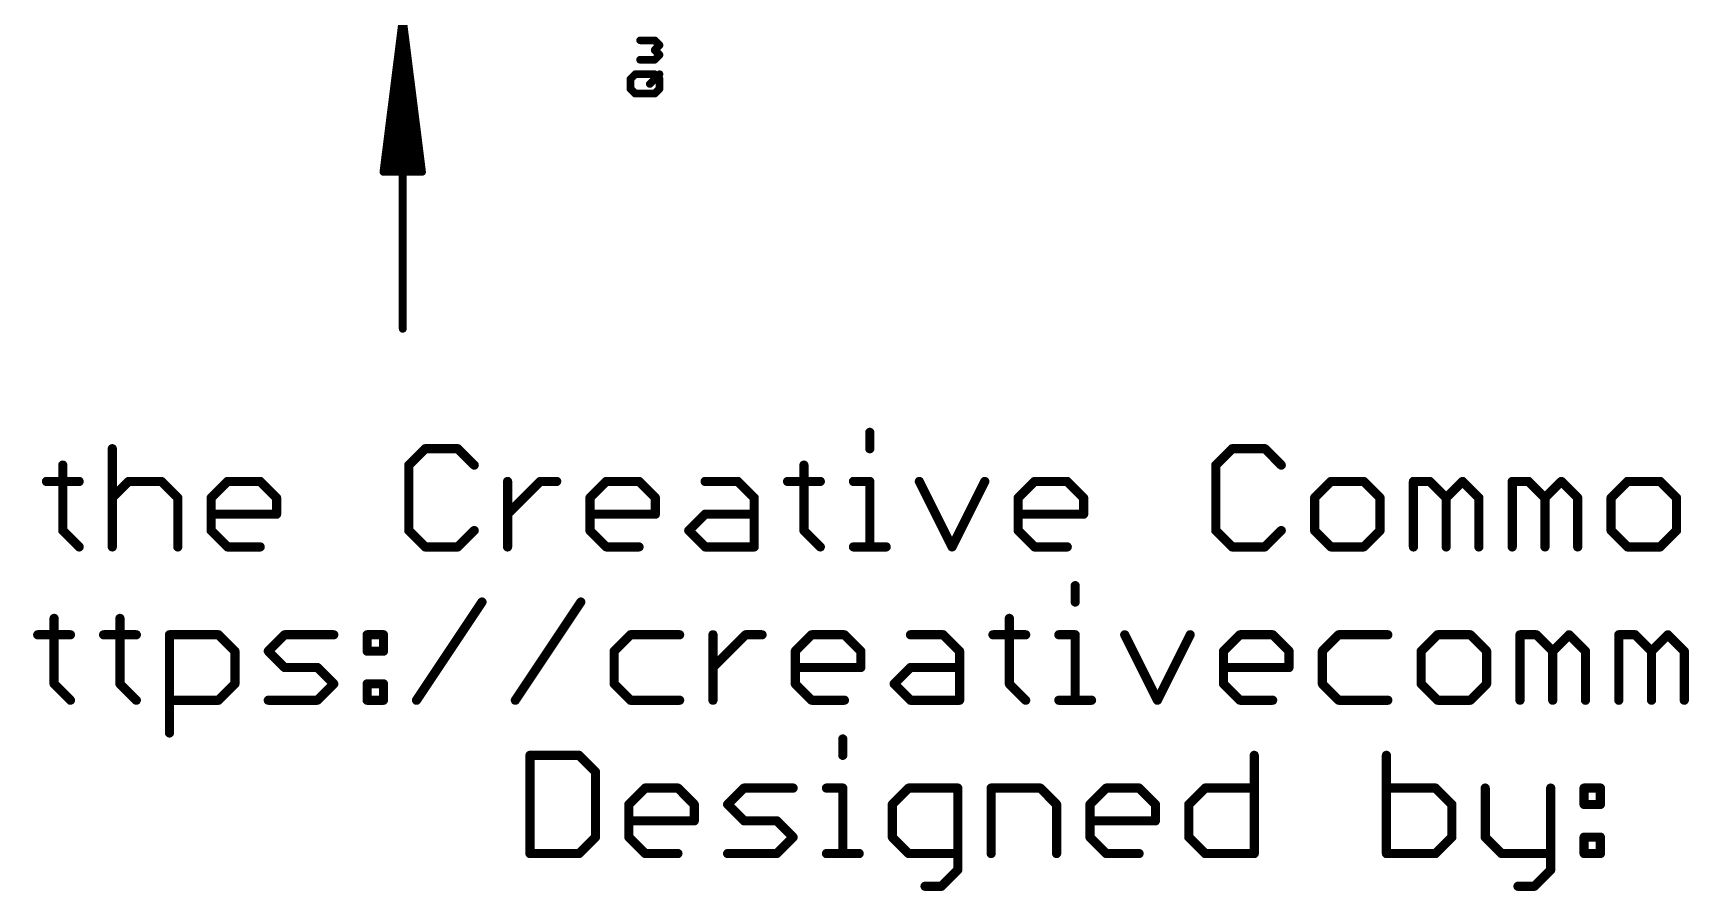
# Model space of a CAD drawing. Extents: x -32 to 75, y -66 to 21.
# Drawn here: x -8.16 to 19.28, y -14.51 to -0.3 of the extents above; entities that cross this region are included whole.
import ezdxf

# ---------------------------------------------------------------- set-up
doc = ezdxf.new("R2010")
doc.units = 0
for name, color, linetype in [('27', 253, 'CONTINUOUS'), ('47', 253, 'CONTINUOUS'), ('51', 53, 'CONTINUOUS')]:
    doc.layers.add(name, color=color, linetype=linetype)

msp = doc.modelspace()

# ---------------------------------------------------------------- linework, layer by layer
at = {"layer": '27', "const_width": 0.0635}
for points in [[(1.9005, -0.3892, 1), (1.9005, -0.4527)], [(2.1645, -0.3985, 1), (2.1195, -0.4434)], [(2.1645, -0.5595, 1), (2.1195, -0.6044)], [(2.1195, -0.5595, 1), (2.1645, -0.6044)], [(2.142, -0.4527, 1), (2.142, -0.3892)], [(2.245, -0.5239, 1), (2.2, -0.479)], [(2.2, -0.5239, 1), (2.245, -0.479)], [(1.9005, -0.7112, 1), (1.9005, -0.7747)], [(2.1195, -0.7205, 1), (2.1645, -0.7654)], [(2.142, -0.7747, 1), (2.142, -0.7112)], [(2.245, -0.6849, 1), (2.2, -0.64)], [(2.2, -0.6849, 1), (2.245, -0.64)], [(1.7712, -1.0628, 1), (1.7077, -1.0628)], [(1.717, -1.0403, 1), (1.7619, -1.0852)], [(1.82, -0.9505, 1), (1.82, -1.014)], [(1.8424, -1.0047, 1), (1.7975, -0.9598)], [(2.039, -1.1208, 1), (2.0839, -1.1657)], [(2.1645, -0.9598, 1), (2.1195, -1.0047)], [(2.142, -1.014, 1), (2.142, -0.9505)], [(2.2543, -1.0628, 1), (2.1907, -1.0628)], [(2.245, -1.0047, 1), (2.2, -0.9598)], [(2.2, -1.0852, 1), (2.245, -1.0403)], [(1.7619, -1.2013, 1), (1.717, -1.2462)], [(1.7077, -1.2238, 1), (1.7712, -1.2238)], [(1.82, -1.2725, 1), (1.82, -1.336)], [(1.7975, -1.3267, 1), (1.8424, -1.2818)], [(2.1195, -1.2818, 1), (2.1645, -1.3267)], [(2.142, -1.336, 1), (2.142, -1.2725)], [(2.1907, -1.2238, 1), (2.2543, -1.2238)], [(2.245, -1.2462, 1), (2.2, -1.2013)]]:
    msp.add_lwpolyline(points, format="xyb", dxfattribs=at)
at = {"layer": '27', "const_width": 0.127}
for points in [[(2.142, -0.421), (1.9005, -0.421)], [(2.2225, -0.5015), (2.142, -0.421)], [(2.142, -0.582), (2.2225, -0.5015)], [(2.2225, -0.6625), (2.142, -0.582)], [(1.9005, -0.743), (2.142, -0.743)], [(2.142, -0.743), (2.2225, -0.6625)], [(1.7395, -1.0628), (1.82, -0.9823)], [(1.7395, -1.2238), (1.7395, -1.0628)], [(1.82, -0.9823), (2.142, -0.9823)], [(2.0615, -1.1433), (2.2225, -0.9823)], [(2.142, -0.9823), (2.2225, -1.0628)], [(2.2225, -1.0628), (2.2225, -1.2238)], [(1.82, -1.3043), (1.7395, -1.2238)], [(2.142, -1.3043), (1.82, -1.3043)], [(2.2225, -1.2238), (2.142, -1.3043)]]:
    msp.add_lwpolyline(points, dxfattribs=at)
at = {"layer": '47', "const_width": 0.13}
for points in [[(-2.032, -0.065), (-2.3512, -2.6)], [(-2.032, -0.065), (-2.292, -2.6)], [(-2.032, -0.065), (-2.162, -2.6)], [(-2.032, -0.065), (-2.032, -5.2)], [(-1.7128, -2.6), (-2.032, -0.065)], [(-1.902, -2.6), (-2.032, -0.065)], [(-1.772, -2.6), (-2.032, -0.065)], [(-2.3512, -2.6), (-1.7128, -2.6)]]:
    msp.add_lwpolyline(points, dxfattribs=at)
at = {"layer": '47', "const_width": 0.065}
for points in [[(-2.3835, -2.5959, 1), (-2.319, -2.6041)], [(-2.3512, -2.5675, 1), (-2.3512, -2.6325)], [(-2.3243, -2.5967, 1), (-2.2597, -2.6033)], [(-2.1945, -2.5983, 1), (-2.1295, -2.6017)], [(-1.9345, -2.6017, 1), (-1.8695, -2.5983)], [(-1.8043, -2.6033, 1), (-1.7397, -2.5967)], [(-1.745, -2.6041, 1), (-1.6805, -2.5959)], [(-1.7128, -2.6325, 1), (-1.7128, -2.5675)], [(-2.0645, -5.2, 1), (-1.9995, -5.2)]]:
    msp.add_lwpolyline(points, format="xyb", dxfattribs=at)
at = {"layer": '51', "const_width": 0.1524}
for points in [[(5.7062, -6.9156), (5.7062, -7.1868)], [(-6.8436, -7.1868), (-6.8436, -8.8138)], [(-1.661, -7.1868), (-1.9321, -7.458)], [(-1.1186, -7.1868), (-1.661, -7.1868)], [(-0.8475, -7.458), (-1.1186, -7.1868)], [(11.7091, -7.1868), (11.438, -7.458)], [(12.2515, -7.1868), (11.7091, -7.1868)], [(12.5226, -7.458), (12.2515, -7.1868)], [(-7.6639, -7.458), (-7.6639, -8.5426)], [(-1.9321, -7.458), (-1.9321, -8.5426)], [(4.6148, -7.458), (4.6148, -8.5426)], [(11.438, -7.458), (11.438, -8.5426)], [(-7.935, -7.7291), (-7.3927, -7.7291)], [(-6.8436, -8.0003), (-6.5724, -7.7291)], [(-6.5724, -7.7291), (-6.0301, -7.7291)], [(-6.0301, -7.7291), (-5.7589, -8.0003)], [(-5.2064, -8.0003), (-4.9353, -7.7291)], [(-4.9353, -7.7291), (-4.3929, -7.7291)], [(-4.3929, -7.7291), (-4.1218, -8.0003)], [(-0.295, -8.8138), (-0.295, -7.7291)], [(-0.295, -8.2715), (0.2474, -7.7291)], [(0.2474, -7.7291), (0.5185, -7.7291)], [(1.0693, -8.0003), (1.3405, -7.7291)], [(1.3405, -7.7291), (1.8828, -7.7291)], [(1.8828, -7.7291), (2.154, -8.0003)], [(2.9776, -7.7291), (3.52, -7.7291)], [(3.52, -7.7291), (3.7911, -8.0003)], [(4.3436, -7.7291), (4.886, -7.7291)], [(5.4351, -7.7291), (5.7062, -7.7291)], [(5.7062, -7.7291), (5.7062, -8.8138)], [(6.5265, -7.7291), (7.0688, -8.8138)], [(7.0688, -8.8138), (7.6112, -7.7291)], [(8.1637, -8.0003), (8.4348, -7.7291)], [(8.4348, -7.7291), (8.9772, -7.7291)], [(8.9772, -7.7291), (9.2483, -8.0003)], [(13.3463, -7.7291), (13.0751, -8.0003)], [(13.8886, -7.7291), (13.3463, -7.7291)], [(14.1598, -8.0003), (13.8886, -7.7291)], [(14.7123, -8.8138), (14.7123, -7.7291)], [(14.7123, -7.7291), (14.9835, -7.7291)], [(14.9835, -7.7291), (15.2546, -8.0003)], [(15.2546, -8.0003), (15.5258, -7.7291)], [(15.5258, -7.7291), (15.797, -8.0003)], [(16.3495, -8.8138), (16.3495, -7.7291)], [(16.3495, -7.7291), (16.6206, -7.7291)], [(16.6206, -7.7291), (16.8918, -8.0003)], [(16.8918, -8.0003), (17.1629, -7.7291)], [(17.1629, -7.7291), (17.4341, -8.0003)], [(18.2578, -7.7291), (17.9866, -8.0003)], [(18.8001, -7.7291), (18.2578, -7.7291)], [(19.0713, -8.0003), (18.8001, -7.7291)], [(-5.7589, -8.0003), (-5.7589, -8.8138)], [(-5.2064, -8.5426), (-5.2064, -8.0003)], [(-4.1218, -8.0003), (-4.1218, -8.2715)], [(1.0693, -8.5426), (1.0693, -8.0003)], [(2.154, -8.0003), (2.154, -8.2715)], [(3.7911, -8.0003), (3.7911, -8.8138)], [(8.1637, -8.5426), (8.1637, -8.0003)], [(9.2483, -8.0003), (9.2483, -8.2715)], [(13.0751, -8.0003), (13.0751, -8.5426)], [(14.1598, -8.5426), (14.1598, -8.0003)], [(15.2546, -8.0003), (15.2546, -8.8138)], [(15.797, -8.0003), (15.797, -8.8138)], [(16.8918, -8.0003), (16.8918, -8.8138)], [(17.4341, -8.0003), (17.4341, -8.8138)], [(17.9866, -8.0003), (17.9866, -8.5426)], [(19.0713, -8.5426), (19.0713, -8.0003)], [(-4.1218, -8.2715), (-5.2064, -8.2715)], [(2.154, -8.2715), (1.0693, -8.2715)], [(2.7065, -8.5426), (2.9776, -8.2715)], [(2.9776, -8.2715), (3.7911, -8.2715)], [(9.2483, -8.2715), (8.1637, -8.2715)], [(-7.6639, -8.5426), (-7.3927, -8.8138)], [(-4.9353, -8.8138), (-5.2064, -8.5426)], [(-1.9321, -8.5426), (-1.661, -8.8138)], [(-1.1186, -8.8138), (-0.8475, -8.5426)], [(1.3405, -8.8138), (1.0693, -8.5426)], [(2.9776, -8.8138), (2.7065, -8.5426)], [(4.6148, -8.5426), (4.886, -8.8138)], [(8.4348, -8.8138), (8.1637, -8.5426)], [(11.438, -8.5426), (11.7091, -8.8138)], [(12.2515, -8.8138), (12.5226, -8.5426)], [(13.0751, -8.5426), (13.3463, -8.8138)], [(13.8886, -8.8138), (14.1598, -8.5426)], [(17.9866, -8.5426), (18.2578, -8.8138)], [(18.8001, -8.8138), (19.0713, -8.5426)], [(-4.3929, -8.8138), (-4.9353, -8.8138)], [(-1.661, -8.8138), (-1.1186, -8.8138)], [(1.8828, -8.8138), (1.3405, -8.8138)], [(3.7911, -8.8138), (2.9776, -8.8138)], [(5.4351, -8.8138), (5.9774, -8.8138)], [(8.9772, -8.8138), (8.4348, -8.8138)], [(11.7091, -8.8138), (12.2515, -8.8138)], [(13.3463, -8.8138), (13.8886, -8.8138)], [(18.2578, -8.8138), (18.8001, -8.8138)], [(9.109, -9.4556), (9.109, -9.7268)], [(-1.8037, -11.3538), (-0.7191, -9.7268)], [(-0.1666, -11.3538), (0.9181, -9.7268)], [(-7.8083, -9.998), (-7.8083, -11.0826)], [(-6.7169, -9.998), (-6.7169, -11.0826)], [(8.0175, -9.998), (8.0175, -11.0826)], [(-8.0795, -10.2691), (-7.5372, -10.2691)], [(-6.9881, -10.2691), (-6.4457, -10.2691)], [(-5.8966, -11.8961), (-5.8966, -10.2691)], [(-5.8966, -10.2691), (-5.0831, -10.2691)], [(-5.0831, -10.2691), (-4.812, -10.5403)], [(-4.2595, -10.5403), (-3.9883, -10.2691)], [(-3.9883, -10.2691), (-3.1748, -10.2691)], [(-2.6223, -10.2691), (-2.3511, -10.2691)], [(-2.6223, -10.5403), (-2.6223, -10.2691)], [(-2.3511, -10.2691), (-2.3511, -10.5403)], [(1.7418, -10.2691), (1.4706, -10.5403)], [(2.5553, -10.2691), (1.7418, -10.2691)], [(3.1077, -11.3538), (3.1077, -10.2691)], [(3.1077, -10.8115), (3.6501, -10.2691)], [(3.6501, -10.2691), (3.9212, -10.2691)], [(4.472, -10.5403), (4.7432, -10.2691)], [(4.7432, -10.2691), (5.2855, -10.2691)], [(5.2855, -10.2691), (5.5567, -10.5403)], [(6.3804, -10.2691), (6.9227, -10.2691)], [(6.9227, -10.2691), (7.1939, -10.5403)], [(7.7464, -10.2691), (8.2887, -10.2691)], [(8.8378, -10.2691), (9.109, -10.2691)], [(9.109, -10.2691), (9.109, -11.3538)], [(9.9292, -10.2691), (10.4716, -11.3538)], [(10.4716, -11.3538), (11.0139, -10.2691)], [(11.5664, -10.5403), (11.8376, -10.2691)], [(11.8376, -10.2691), (12.3799, -10.2691)], [(12.3799, -10.2691), (12.651, -10.5403)], [(13.4747, -10.2691), (13.2035, -10.5403)], [(14.2882, -10.2691), (13.4747, -10.2691)], [(15.1119, -10.2691), (14.8407, -10.5403)], [(15.6542, -10.2691), (15.1119, -10.2691)], [(15.9254, -10.5403), (15.6542, -10.2691)], [(16.4779, -11.3538), (16.4779, -10.2691)], [(16.4779, -10.2691), (16.749, -10.2691)], [(16.749, -10.2691), (17.0202, -10.5403)], [(17.0202, -10.5403), (17.2914, -10.2691)], [(17.2914, -10.2691), (17.5625, -10.5403)], [(18.115, -11.3538), (18.115, -10.2691)], [(18.115, -10.2691), (18.3862, -10.2691)], [(18.3862, -10.2691), (18.6573, -10.5403)], [(18.6573, -10.5403), (18.9285, -10.2691)], [(18.9285, -10.2691), (19.1997, -10.5403)], [(-4.812, -10.5403), (-4.812, -11.0826)], [(-3.9883, -10.8115), (-4.2595, -10.5403)], [(-2.3511, -10.5403), (-2.6223, -10.5403)], [(1.4706, -10.5403), (1.4706, -11.0826)], [(4.472, -11.0826), (4.472, -10.5403)], [(5.5567, -10.5403), (5.5567, -10.8115)], [(7.1939, -10.5403), (7.1939, -11.3538)], [(11.5664, -11.0826), (11.5664, -10.5403)], [(12.651, -10.5403), (12.651, -10.8115)], [(13.2035, -10.5403), (13.2035, -11.0826)], [(14.8407, -10.5403), (14.8407, -11.0826)], [(15.9254, -11.0826), (15.9254, -10.5403)], [(17.0202, -10.5403), (17.0202, -11.3538)], [(17.5625, -10.5403), (17.5625, -11.3538)], [(18.6573, -10.5403), (18.6573, -11.3538)], [(19.1997, -10.5403), (19.1997, -11.3538)], [(-3.446, -10.8115), (-3.9883, -10.8115)], [(-3.1748, -11.0826), (-3.446, -10.8115)], [(5.5567, -10.8115), (4.472, -10.8115)], [(6.1092, -11.0826), (6.3804, -10.8115)], [(6.3804, -10.8115), (7.1939, -10.8115)], [(12.651, -10.8115), (11.5664, -10.8115)], [(-7.8083, -11.0826), (-7.5372, -11.3538)], [(-6.7169, -11.0826), (-6.4457, -11.3538)], [(-4.812, -11.0826), (-5.0831, -11.3538)], [(-3.446, -11.3538), (-3.1748, -11.0826)], [(-2.6223, -11.0826), (-2.3511, -11.0826)], [(-2.6223, -11.3538), (-2.6223, -11.0826)], [(-2.3511, -11.0826), (-2.3511, -11.3538)], [(1.4706, -11.0826), (1.7418, -11.3538)], [(4.7432, -11.3538), (4.472, -11.0826)], [(6.3804, -11.3538), (6.1092, -11.0826)], [(8.0175, -11.0826), (8.2887, -11.3538)], [(11.8376, -11.3538), (11.5664, -11.0826)], [(13.2035, -11.0826), (13.4747, -11.3538)], [(14.8407, -11.0826), (15.1119, -11.3538)], [(15.6542, -11.3538), (15.9254, -11.0826)], [(-5.0831, -11.3538), (-5.8966, -11.3538)], [(-4.2595, -11.3538), (-3.446, -11.3538)], [(-2.3511, -11.3538), (-2.6223, -11.3538)], [(1.7418, -11.3538), (2.5553, -11.3538)], [(5.2855, -11.3538), (4.7432, -11.3538)], [(7.1939, -11.3538), (6.3804, -11.3538)], [(8.8378, -11.3538), (9.3801, -11.3538)], [(12.3799, -11.3538), (11.8376, -11.3538)], [(13.4747, -11.3538), (14.2882, -11.3538)], [(15.1119, -11.3538), (15.6542, -11.3538)], [(5.2588, -11.9956), (5.2588, -12.2668)], [(0.0762, -12.2668), (0.0762, -13.8938)], [(0.8897, -12.2668), (0.0762, -12.2668)], [(1.1609, -12.538), (0.8897, -12.2668)], [(12.0752, -12.2668), (12.0752, -13.8938)], [(14.2649, -12.2668), (14.2649, -13.8938)], [(1.1609, -13.6226), (1.1609, -12.538)], [(1.7134, -13.0803), (1.9845, -12.8091)], [(1.9845, -12.8091), (2.5269, -12.8091)], [(2.5269, -12.8091), (2.798, -13.0803)], [(3.3505, -13.0803), (3.6217, -12.8091)], [(3.6217, -12.8091), (4.4352, -12.8091)], [(4.9877, -12.8091), (5.2588, -12.8091)], [(5.2588, -12.8091), (5.2588, -13.8938)], [(6.3503, -12.8091), (6.0791, -13.0803)], [(7.1638, -12.8091), (6.3503, -12.8091)], [(7.1638, -14.165), (7.1638, -12.8091)], [(7.7163, -13.8938), (7.7163, -12.8091)], [(7.7163, -12.8091), (8.5298, -12.8091)], [(8.5298, -12.8091), (8.8009, -13.0803)], [(9.3534, -13.0803), (9.6246, -12.8091)], [(9.6246, -12.8091), (10.1669, -12.8091)], [(10.1669, -12.8091), (10.4381, -13.0803)], [(10.9906, -13.0803), (11.2617, -12.8091)], [(11.2617, -12.8091), (12.0752, -12.8091)], [(15.0784, -12.8091), (14.2649, -12.8091)], [(15.3495, -13.0803), (15.0784, -12.8091)], [(15.902, -12.8091), (15.902, -13.6226)], [(16.9867, -12.8091), (16.9867, -14.165)], [(17.5392, -12.8091), (17.8104, -12.8091)], [(17.5392, -13.0803), (17.5392, -12.8091)], [(17.8104, -12.8091), (17.8104, -13.0803)], [(1.7134, -13.6226), (1.7134, -13.0803)], [(2.798, -13.0803), (2.798, -13.3515)], [(3.6217, -13.3515), (3.3505, -13.0803)], [(6.0791, -13.0803), (6.0791, -13.6226)], [(8.8009, -13.0803), (8.8009, -13.8938)], [(9.3534, -13.6226), (9.3534, -13.0803)], [(10.4381, -13.0803), (10.4381, -13.3515)], [(10.9906, -13.6226), (10.9906, -13.0803)], [(15.3495, -13.6226), (15.3495, -13.0803)], [(17.8104, -13.0803), (17.5392, -13.0803)], [(2.798, -13.3515), (1.7134, -13.3515)], [(4.164, -13.3515), (3.6217, -13.3515)], [(4.4352, -13.6226), (4.164, -13.3515)], [(10.4381, -13.3515), (9.3534, -13.3515)], [(0.8897, -13.8938), (1.1609, -13.6226)], [(1.9845, -13.8938), (1.7134, -13.6226)], [(4.164, -13.8938), (4.4352, -13.6226)], [(6.0791, -13.6226), (6.3503, -13.8938)], [(9.6246, -13.8938), (9.3534, -13.6226)], [(11.2617, -13.8938), (10.9906, -13.6226)], [(15.0784, -13.8938), (15.3495, -13.6226)], [(15.902, -13.6226), (16.1732, -13.8938)], [(17.5392, -13.6226), (17.8104, -13.6226)], [(17.5392, -13.8938), (17.5392, -13.6226)], [(17.8104, -13.6226), (17.8104, -13.8938)], [(0.0762, -13.8938), (0.8897, -13.8938)], [(2.5269, -13.8938), (1.9845, -13.8938)], [(3.3505, -13.8938), (4.164, -13.8938)], [(4.9877, -13.8938), (5.53, -13.8938)], [(6.3503, -13.8938), (7.1638, -13.8938)], [(10.1669, -13.8938), (9.6246, -13.8938)], [(12.0752, -13.8938), (11.2617, -13.8938)], [(14.2649, -13.8938), (15.0784, -13.8938)], [(16.1732, -13.8938), (16.9867, -13.8938)], [(17.8104, -13.8938), (17.5392, -13.8938)], [(6.8926, -14.4361), (7.1638, -14.165)], [(16.9867, -14.165), (16.7155, -14.4361)], [(6.6214, -14.4361), (6.8926, -14.4361)], [(16.7155, -14.4361), (16.4444, -14.4361)]]:
    msp.add_lwpolyline(points, dxfattribs=at)
at = {"layer": '51', "const_width": 0.0762}
for points in [[(5.7443, -6.9156, 1), (5.6681, -6.9156)], [(-6.8055, -7.1868, 1), (-6.8817, -7.1868)], [(-1.661, -7.1487, 1), (-1.661, -7.2249)], [(-1.634, -7.2138, 1), (-1.6879, -7.1599)], [(-1.0917, -7.1599, 1), (-1.1456, -7.2138)], [(-1.1186, -7.2249, 1), (-1.1186, -7.1487)], [(11.7091, -7.1487, 1), (11.7091, -7.2249)], [(11.7361, -7.2138, 1), (11.6822, -7.1599)], [(12.2784, -7.1599, 1), (12.2245, -7.2138)], [(12.2515, -7.2249, 1), (12.2515, -7.1487)], [(-7.6258, -7.458, 1), (-7.702, -7.458)], [(-1.9591, -7.431, 1), (-1.9052, -7.4849)], [(-1.894, -7.458, 1), (-1.9702, -7.458)], [(-0.8744, -7.4849, 1), (-0.8205, -7.431)], [(4.6529, -7.458, 1), (4.5767, -7.458)], [(5.6681, -7.1868, 1), (5.7443, -7.1868)], [(11.411, -7.431, 1), (11.4649, -7.4849)], [(11.4761, -7.458, 1), (11.3999, -7.458)], [(12.4957, -7.4849, 1), (12.5496, -7.431)], [(-7.935, -7.691, 1), (-7.935, -7.7672)], [(-7.3927, -7.7672, 1), (-7.3927, -7.691)], [(-6.5724, -7.691, 1), (-6.5724, -7.7672)], [(-6.5455, -7.7561, 1), (-6.5994, -7.7022)], [(-6.0032, -7.7022, 1), (-6.057, -7.7561)], [(-6.0301, -7.7672, 1), (-6.0301, -7.691)], [(-4.9353, -7.691, 1), (-4.9353, -7.7672)], [(-4.9083, -7.7561, 1), (-4.9622, -7.7022)], [(-4.366, -7.7022, 1), (-4.4199, -7.7561)], [(-4.3929, -7.7672, 1), (-4.3929, -7.691)], [(-0.2569, -7.7291, 1), (-0.3331, -7.7291)], [(0.2474, -7.691, 1), (0.2474, -7.7672)], [(0.2743, -7.7561, 1), (0.2204, -7.7022)], [(0.5185, -7.7672, 1), (0.5185, -7.691)], [(1.3405, -7.691, 1), (1.3405, -7.7672)], [(1.3674, -7.7561, 1), (1.3135, -7.7022)], [(1.9098, -7.7022, 1), (1.8559, -7.7561)], [(1.8828, -7.7672, 1), (1.8828, -7.691)], [(2.9776, -7.691, 1), (2.9776, -7.7672)], [(3.5469, -7.7022, 1), (3.493, -7.7561)], [(3.52, -7.7672, 1), (3.52, -7.691)], [(4.3436, -7.691, 1), (4.3436, -7.7672)], [(4.886, -7.7672, 1), (4.886, -7.691)], [(5.4351, -7.691, 1), (5.4351, -7.7672)], [(5.7443, -7.7291, 1), (5.6681, -7.7291)], [(5.7062, -7.7672, 1), (5.7062, -7.691)], [(6.5606, -7.7121, 1), (6.4924, -7.7462)], [(7.6452, -7.7462, 1), (7.5771, -7.7121)], [(8.4348, -7.691, 1), (8.4348, -7.7672)], [(8.4618, -7.7561, 1), (8.4079, -7.7022)], [(9.0041, -7.7022, 1), (8.9502, -7.7561)], [(8.9772, -7.7672, 1), (8.9772, -7.691)], [(13.3463, -7.691, 1), (13.3463, -7.7672)], [(13.3732, -7.7561, 1), (13.3194, -7.7022)], [(13.9156, -7.7022, 1), (13.8617, -7.7561)], [(13.8886, -7.7672, 1), (13.8886, -7.691)], [(14.7504, -7.7291, 1), (14.6742, -7.7291)], [(14.7123, -7.691, 1), (14.7123, -7.7672)], [(15.0104, -7.7022, 1), (14.9565, -7.7561)], [(14.9835, -7.7672, 1), (14.9835, -7.691)], [(15.5527, -7.7022, 1), (15.4988, -7.7561)], [(15.5527, -7.7561, 1), (15.4988, -7.7022)], [(16.3876, -7.7291, 1), (16.3114, -7.7291)], [(16.3495, -7.691, 1), (16.3495, -7.7672)], [(16.6476, -7.7022, 1), (16.5937, -7.7561)], [(16.6206, -7.7672, 1), (16.6206, -7.691)], [(17.1899, -7.7022, 1), (17.136, -7.7561)], [(17.1899, -7.7561, 1), (17.136, -7.7022)], [(18.2578, -7.691, 1), (18.2578, -7.7672)], [(18.2847, -7.7561, 1), (18.2308, -7.7022)], [(18.827, -7.7022, 1), (18.7732, -7.7561)], [(18.8001, -7.7672, 1), (18.8001, -7.691)], [(-6.8705, -7.9734, 1), (-6.8167, -8.0272)], [(-5.7208, -8.0003, 1), (-5.797, -8.0003)], [(-5.7859, -8.0272, 1), (-5.732, -7.9734)], [(-5.1683, -8.0003, 1), (-5.2445, -8.0003)], [(-5.2334, -7.9734, 1), (-5.1795, -8.0272)], [(-4.0837, -8.0003, 1), (-4.1599, -8.0003)], [(-4.1487, -8.0272, 1), (-4.0948, -7.9734)], [(1.1074, -8.0003, 1), (1.0312, -8.0003)], [(1.0424, -7.9734, 1), (1.0963, -8.0272)], [(2.1921, -8.0003, 1), (2.1159, -8.0003)], [(2.127, -8.0272, 1), (2.1809, -7.9734)], [(3.8292, -8.0003, 1), (3.753, -8.0003)], [(3.7642, -8.0272, 1), (3.8181, -7.9734)], [(8.2018, -8.0003, 1), (8.1256, -8.0003)], [(8.1367, -7.9734, 1), (8.1906, -8.0272)], [(9.2864, -8.0003, 1), (9.2102, -8.0003)], [(9.2214, -8.0272, 1), (9.2753, -7.9734)], [(13.1132, -8.0003, 1), (13.037, -8.0003)], [(13.0482, -7.9734, 1), (13.1021, -8.0272)], [(14.1979, -8.0003, 1), (14.1217, -8.0003)], [(14.1329, -8.0272, 1), (14.1867, -7.9734)], [(15.2927, -8.0003, 1), (15.2165, -8.0003)], [(15.2277, -7.9734, 1), (15.2816, -8.0272)], [(15.2277, -8.0272, 1), (15.2816, -7.9734)], [(15.8351, -8.0003, 1), (15.7589, -8.0003)], [(15.77, -8.0272, 1), (15.8239, -7.9734)], [(16.9299, -8.0003, 1), (16.8537, -8.0003)], [(16.8648, -7.9734, 1), (16.9187, -8.0272)], [(16.8648, -8.0272, 1), (16.9187, -7.9734)], [(17.4722, -8.0003, 1), (17.396, -8.0003)], [(17.4072, -8.0272, 1), (17.4611, -7.9734)], [(18.0247, -8.0003, 1), (17.9485, -8.0003)], [(17.9597, -7.9734, 1), (18.0135, -8.0272)], [(19.1094, -8.0003, 1), (19.0332, -8.0003)], [(19.0443, -8.0272, 1), (19.0982, -7.9734)], [(-5.2064, -8.2334, 1), (-5.2064, -8.3096)], [(-4.1218, -8.3096, 1), (-4.1218, -8.2334)], [(-0.3219, -8.2445, 1), (-0.268, -8.2984)], [(1.0693, -8.2334, 1), (1.0693, -8.3096)], [(2.154, -8.3096, 1), (2.154, -8.2334)], [(2.9776, -8.2334, 1), (2.9776, -8.3096)], [(3.0046, -8.2984, 1), (2.9507, -8.2445)], [(3.7911, -8.3096, 1), (3.7911, -8.2334)], [(8.1637, -8.2334, 1), (8.1637, -8.3096)], [(9.2483, -8.3096, 1), (9.2483, -8.2334)], [(-7.6369, -8.5157, 1), (-7.6908, -8.5696)], [(-5.1795, -8.5157, 1), (-5.2334, -8.5696)], [(-4.1599, -8.2715, 1), (-4.0837, -8.2715)], [(-1.9052, -8.5157, 1), (-1.9591, -8.5696)], [(-0.8205, -8.5696, 1), (-0.8744, -8.5157)], [(1.0963, -8.5157, 1), (1.0424, -8.5696)], [(2.1159, -8.2715, 1), (2.1921, -8.2715)], [(2.7334, -8.5157, 1), (2.6795, -8.5696)], [(2.6795, -8.5157, 1), (2.7334, -8.5696)], [(4.6417, -8.5157, 1), (4.5879, -8.5696)], [(8.1906, -8.5157, 1), (8.1367, -8.5696)], [(9.2102, -8.2715, 1), (9.2864, -8.2715)], [(11.4649, -8.5157, 1), (11.411, -8.5696)], [(12.5496, -8.5696, 1), (12.4957, -8.5157)], [(13.1021, -8.5157, 1), (13.0482, -8.5696)], [(14.1867, -8.5696, 1), (14.1329, -8.5157)], [(18.0135, -8.5157, 1), (17.9597, -8.5696)], [(19.0982, -8.5696, 1), (19.0443, -8.5157)], [(-7.702, -8.5426, 1), (-7.6258, -8.5426)], [(-7.4196, -8.8407, 1), (-7.3658, -8.7869)], [(-6.8817, -8.8138, 1), (-6.8055, -8.8138)], [(-5.797, -8.8138, 1), (-5.7208, -8.8138)], [(-5.2445, -8.5426, 1), (-5.1683, -8.5426)], [(-4.9353, -8.7757, 1), (-4.9353, -8.8519)], [(-4.9622, -8.8407, 1), (-4.9083, -8.7869)], [(-4.3929, -8.8519, 1), (-4.3929, -8.7757)], [(-1.9702, -8.5426, 1), (-1.894, -8.5426)], [(-1.661, -8.7757, 1), (-1.661, -8.8519)], [(-1.6879, -8.8407, 1), (-1.634, -8.7869)], [(-1.1456, -8.7869, 1), (-1.0917, -8.8407)], [(-1.1186, -8.8519, 1), (-1.1186, -8.7757)], [(-0.3331, -8.8138, 1), (-0.2569, -8.8138)], [(1.0312, -8.5426, 1), (1.1074, -8.5426)], [(1.3405, -8.7757, 1), (1.3405, -8.8519)], [(1.3135, -8.8407, 1), (1.3674, -8.7869)], [(1.8828, -8.8519, 1), (1.8828, -8.7757)], [(2.9776, -8.7757, 1), (2.9776, -8.8519)], [(2.9507, -8.8407, 1), (3.0046, -8.7869)], [(3.753, -8.8138, 1), (3.8292, -8.8138)], [(3.7911, -8.8519, 1), (3.7911, -8.7757)], [(4.5767, -8.5426, 1), (4.6529, -8.5426)], [(4.859, -8.8407, 1), (4.9129, -8.7869)], [(5.4351, -8.7757, 1), (5.4351, -8.8519)], [(5.6681, -8.8138, 1), (5.7443, -8.8138)], [(5.9774, -8.8519, 1), (5.9774, -8.7757)], [(7.0348, -8.7968, 1), (7.1029, -8.8308)], [(7.0348, -8.8308, 1), (7.1029, -8.7968)], [(8.1256, -8.5426, 1), (8.2018, -8.5426)], [(8.4348, -8.7757, 1), (8.4348, -8.8519)], [(8.4079, -8.8407, 1), (8.4618, -8.7869)], [(8.9772, -8.8519, 1), (8.9772, -8.7757)], [(11.3999, -8.5426, 1), (11.4761, -8.5426)], [(11.7091, -8.7757, 1), (11.7091, -8.8519)], [(11.6822, -8.8407, 1), (11.7361, -8.7869)], [(12.2245, -8.7869, 1), (12.2784, -8.8407)], [(12.2515, -8.8519, 1), (12.2515, -8.7757)], [(13.037, -8.5426, 1), (13.1132, -8.5426)], [(13.3463, -8.7757, 1), (13.3463, -8.8519)], [(13.3194, -8.8407, 1), (13.3732, -8.7869)], [(13.8617, -8.7869, 1), (13.9156, -8.8407)], [(13.8886, -8.8519, 1), (13.8886, -8.7757)], [(14.1217, -8.5426, 1), (14.1979, -8.5426)], [(14.6742, -8.8138, 1), (14.7504, -8.8138)], [(15.2165, -8.8138, 1), (15.2927, -8.8138)], [(15.7589, -8.8138, 1), (15.8351, -8.8138)], [(16.3114, -8.8138, 1), (16.3876, -8.8138)], [(16.8537, -8.8138, 1), (16.9299, -8.8138)], [(17.396, -8.8138, 1), (17.4722, -8.8138)], [(17.9485, -8.5426, 1), (18.0247, -8.5426)], [(18.2578, -8.7757, 1), (18.2578, -8.8519)], [(18.2308, -8.8407, 1), (18.2847, -8.7869)], [(18.7732, -8.7869, 1), (18.827, -8.8407)], [(18.8001, -8.8519, 1), (18.8001, -8.7757)], [(19.0332, -8.5426, 1), (19.1094, -8.5426)], [(9.1471, -9.4556, 1), (9.0709, -9.4556)], [(-0.6874, -9.7479, 1), (-0.7508, -9.7057)], [(0.9498, -9.7479, 1), (0.8864, -9.7057)], [(9.0709, -9.7268, 1), (9.1471, -9.7268)], [(-7.7702, -9.998, 1), (-7.8464, -9.998)], [(-6.6788, -9.998, 1), (-6.755, -9.998)], [(8.0556, -9.998, 1), (7.9794, -9.998)], [(-8.0795, -10.231, 1), (-8.0795, -10.3072)], [(-7.5372, -10.3072, 1), (-7.5372, -10.231)], [(-6.9881, -10.231, 1), (-6.9881, -10.3072)], [(-6.4457, -10.3072, 1), (-6.4457, -10.231)], [(-5.8585, -10.2691, 1), (-5.9347, -10.2691)], [(-5.8966, -10.231, 1), (-5.8966, -10.3072)], [(-5.0562, -10.2422, 1), (-5.1101, -10.2961)], [(-5.0831, -10.3072, 1), (-5.0831, -10.231)], [(-3.9883, -10.231, 1), (-3.9883, -10.3072)], [(-3.9614, -10.2961, 1), (-4.0152, -10.2422)], [(-3.1748, -10.3072, 1), (-3.1748, -10.231)], [(-2.6223, -10.231, 1), (-2.6223, -10.3072)], [(-2.5842, -10.2691, 1), (-2.6604, -10.2691)], [(-2.313, -10.2691, 1), (-2.3892, -10.2691)], [(-2.3511, -10.3072, 1), (-2.3511, -10.231)], [(1.7418, -10.231, 1), (1.7418, -10.3072)], [(1.7687, -10.2961, 1), (1.7148, -10.2422)], [(2.5553, -10.3072, 1), (2.5553, -10.231)], [(3.1458, -10.2691, 1), (3.0696, -10.2691)], [(3.6501, -10.231, 1), (3.6501, -10.3072)], [(3.677, -10.2961, 1), (3.6231, -10.2422)], [(3.9212, -10.3072, 1), (3.9212, -10.231)], [(4.7432, -10.231, 1), (4.7432, -10.3072)], [(4.7701, -10.2961, 1), (4.7163, -10.2422)], [(5.3125, -10.2422, 1), (5.2586, -10.2961)], [(5.2855, -10.3072, 1), (5.2855, -10.231)], [(6.3804, -10.231, 1), (6.3804, -10.3072)], [(6.9496, -10.2422, 1), (6.8958, -10.2961)], [(6.9227, -10.3072, 1), (6.9227, -10.231)], [(7.7464, -10.231, 1), (7.7464, -10.3072)], [(8.2887, -10.3072, 1), (8.2887, -10.231)], [(8.8378, -10.231, 1), (8.8378, -10.3072)], [(9.1471, -10.2691, 1), (9.0709, -10.2691)], [(9.109, -10.3072, 1), (9.109, -10.231)], [(9.9633, -10.2521, 1), (9.8952, -10.2862)], [(11.048, -10.2862, 1), (10.9798, -10.2521)], [(11.8376, -10.231, 1), (11.8376, -10.3072)], [(11.8645, -10.2961, 1), (11.8106, -10.2422)], [(12.4068, -10.2422, 1), (12.3529, -10.2961)], [(12.3799, -10.3072, 1), (12.3799, -10.231)], [(13.4747, -10.231, 1), (13.4747, -10.3072)], [(13.5016, -10.2961, 1), (13.4478, -10.2422)], [(14.2882, -10.3072, 1), (14.2882, -10.231)], [(15.1119, -10.231, 1), (15.1119, -10.3072)], [(15.1388, -10.2961, 1), (15.0849, -10.2422)], [(15.6811, -10.2422, 1), (15.6273, -10.2961)], [(15.6542, -10.3072, 1), (15.6542, -10.231)], [(16.516, -10.2691, 1), (16.4398, -10.2691)], [(16.4779, -10.231, 1), (16.4779, -10.3072)], [(16.776, -10.2422, 1), (16.7221, -10.2961)], [(16.749, -10.3072, 1), (16.749, -10.231)], [(17.3183, -10.2422, 1), (17.2644, -10.2961)], [(17.3183, -10.2961, 1), (17.2644, -10.2422)], [(18.1531, -10.2691, 1), (18.0769, -10.2691)], [(18.115, -10.231, 1), (18.115, -10.3072)], [(18.4131, -10.2422, 1), (18.3592, -10.2961)], [(18.3862, -10.3072, 1), (18.3862, -10.231)], [(18.9554, -10.2422, 1), (18.9016, -10.2961)], [(18.9554, -10.2961, 1), (18.9016, -10.2422)], [(-4.7739, -10.5403, 1), (-4.8501, -10.5403)], [(-4.8389, -10.5672, 1), (-4.785, -10.5134)], [(-4.2325, -10.5134, 1), (-4.2864, -10.5672)], [(-4.2864, -10.5134, 1), (-4.2325, -10.5672)], [(-2.6223, -10.5022, 1), (-2.6223, -10.5784)], [(-2.6604, -10.5403, 1), (-2.5842, -10.5403)], [(-2.3892, -10.5403, 1), (-2.313, -10.5403)], [(-2.3511, -10.5784, 1), (-2.3511, -10.5022)], [(1.5087, -10.5403, 1), (1.4325, -10.5403)], [(1.4436, -10.5134, 1), (1.4975, -10.5672)], [(4.5101, -10.5403, 1), (4.4339, -10.5403)], [(4.4451, -10.5134, 1), (4.499, -10.5672)], [(5.5948, -10.5403, 1), (5.5186, -10.5403)], [(5.5298, -10.5672, 1), (5.5836, -10.5134)], [(7.232, -10.5403, 1), (7.1558, -10.5403)], [(7.1669, -10.5672, 1), (7.2208, -10.5134)], [(11.6045, -10.5403, 1), (11.5283, -10.5403)], [(11.5394, -10.5134, 1), (11.5933, -10.5672)], [(12.6891, -10.5403, 1), (12.6129, -10.5403)], [(12.6241, -10.5672, 1), (12.678, -10.5134)], [(13.2416, -10.5403, 1), (13.1654, -10.5403)], [(13.1766, -10.5134, 1), (13.2305, -10.5672)], [(14.8788, -10.5403, 1), (14.8026, -10.5403)], [(14.8138, -10.5134, 1), (14.8676, -10.5672)], [(15.9635, -10.5403, 1), (15.8873, -10.5403)], [(15.8984, -10.5672, 1), (15.9523, -10.5134)], [(17.0583, -10.5403, 1), (16.9821, -10.5403)], [(16.9932, -10.5134, 1), (17.0471, -10.5672)], [(16.9932, -10.5672, 1), (17.0471, -10.5134)], [(17.6006, -10.5403, 1), (17.5244, -10.5403)], [(17.5356, -10.5672, 1), (17.5895, -10.5134)], [(18.6954, -10.5403, 1), (18.6192, -10.5403)], [(18.6304, -10.5134, 1), (18.6843, -10.5672)], [(18.6304, -10.5672, 1), (18.6843, -10.5134)], [(19.2378, -10.5403, 1), (19.1616, -10.5403)], [(19.1727, -10.5672, 1), (19.2266, -10.5134)], [(-3.9883, -10.7734, 1), (-3.9883, -10.8496)], [(-4.0152, -10.8384, 1), (-3.9614, -10.7845)], [(-3.419, -10.7845, 1), (-3.4729, -10.8384)], [(-3.446, -10.8496, 1), (-3.446, -10.7734)], [(3.0808, -10.7845, 1), (3.1347, -10.8384)], [(4.472, -10.7734, 1), (4.472, -10.8496)], [(5.5186, -10.8115, 1), (5.5948, -10.8115)], [(5.5567, -10.8496, 1), (5.5567, -10.7734)], [(6.3804, -10.7734, 1), (6.3804, -10.8496)], [(6.4073, -10.8384, 1), (6.3534, -10.7845)], [(7.1939, -10.8496, 1), (7.1939, -10.7734)], [(11.5664, -10.7734, 1), (11.5664, -10.8496)], [(12.6129, -10.8115, 1), (12.6891, -10.8115)], [(12.651, -10.8496, 1), (12.651, -10.7734)], [(-7.7814, -11.0557, 1), (-7.8353, -11.1096)], [(-7.8464, -11.0826, 1), (-7.7702, -11.0826)], [(-6.6899, -11.0557, 1), (-6.7438, -11.1096)], [(-6.755, -11.0826, 1), (-6.6788, -11.0826)], [(-4.8501, -11.0826, 1), (-4.7739, -11.0826)], [(-4.785, -11.1096, 1), (-4.8389, -11.0557)], [(-3.1479, -11.1096, 1), (-3.2017, -11.0557)], [(-3.2017, -11.1096, 1), (-3.1479, -11.0557)], [(-2.6223, -11.0445, 1), (-2.6223, -11.1207)], [(-2.5842, -11.0826, 1), (-2.6604, -11.0826)], [(-2.313, -11.0826, 1), (-2.3892, -11.0826)], [(-2.3511, -11.1207, 1), (-2.3511, -11.0445)], [(1.4975, -11.0557, 1), (1.4436, -11.1096)], [(1.4325, -11.0826, 1), (1.5087, -11.0826)], [(4.499, -11.0557, 1), (4.4451, -11.1096)], [(4.4339, -11.0826, 1), (4.5101, -11.0826)], [(6.1361, -11.0557, 1), (6.0823, -11.1096)], [(6.0823, -11.0557, 1), (6.1361, -11.1096)], [(8.0445, -11.0557, 1), (7.9906, -11.1096)], [(7.9794, -11.0826, 1), (8.0556, -11.0826)], [(11.5933, -11.0557, 1), (11.5394, -11.1096)], [(11.5283, -11.0826, 1), (11.6045, -11.0826)], [(13.2305, -11.0557, 1), (13.1766, -11.1096)], [(13.1654, -11.0826, 1), (13.2416, -11.0826)], [(14.8676, -11.0557, 1), (14.8138, -11.1096)], [(14.8026, -11.0826, 1), (14.8788, -11.0826)], [(15.8873, -11.0826, 1), (15.9635, -11.0826)], [(15.9523, -11.1096, 1), (15.8984, -11.0557)], [(-7.5641, -11.3807, 1), (-7.5102, -11.3269)], [(-6.4727, -11.3807, 1), (-6.4188, -11.3269)], [(-5.8966, -11.3157, 1), (-5.8966, -11.3919)], [(-5.1101, -11.3269, 1), (-5.0562, -11.3807)], [(-5.0831, -11.3919, 1), (-5.0831, -11.3157)], [(-4.2595, -11.3157, 1), (-4.2595, -11.3919)], [(-3.4729, -11.3269, 1), (-3.419, -11.3807)], [(-3.446, -11.3919, 1), (-3.446, -11.3157)], [(-2.6223, -11.3157, 1), (-2.6223, -11.3919)], [(-2.6604, -11.3538, 1), (-2.5842, -11.3538)], [(-2.3892, -11.3538, 1), (-2.313, -11.3538)], [(-2.3511, -11.3919, 1), (-2.3511, -11.3157)], [(-1.8354, -11.3327, 1), (-1.772, -11.3749)], [(-0.1983, -11.3327, 1), (-0.1349, -11.3749)], [(1.7418, -11.3157, 1), (1.7418, -11.3919)], [(1.7148, -11.3807, 1), (1.7687, -11.3269)], [(2.5553, -11.3919, 1), (2.5553, -11.3157)], [(3.0696, -11.3538, 1), (3.1458, -11.3538)], [(4.7432, -11.3157, 1), (4.7432, -11.3919)], [(4.7163, -11.3807, 1), (4.7701, -11.3269)], [(5.2855, -11.3919, 1), (5.2855, -11.3157)], [(6.3804, -11.3157, 1), (6.3804, -11.3919)], [(6.3534, -11.3807, 1), (6.4073, -11.3269)], [(7.1558, -11.3538, 1), (7.232, -11.3538)], [(7.1939, -11.3919, 1), (7.1939, -11.3157)], [(8.2617, -11.3807, 1), (8.3156, -11.3269)], [(8.8378, -11.3157, 1), (8.8378, -11.3919)], [(9.0709, -11.3538, 1), (9.1471, -11.3538)], [(9.3801, -11.3919, 1), (9.3801, -11.3157)], [(10.4375, -11.3368, 1), (10.5056, -11.3708)], [(10.4375, -11.3708, 1), (10.5056, -11.3368)], [(11.8376, -11.3157, 1), (11.8376, -11.3919)], [(11.8106, -11.3807, 1), (11.8645, -11.3269)], [(12.3799, -11.3919, 1), (12.3799, -11.3157)], [(13.4747, -11.3157, 1), (13.4747, -11.3919)], [(13.4478, -11.3807, 1), (13.5016, -11.3269)], [(14.2882, -11.3919, 1), (14.2882, -11.3157)], [(15.1119, -11.3157, 1), (15.1119, -11.3919)], [(15.0849, -11.3807, 1), (15.1388, -11.3269)], [(15.6273, -11.3269, 1), (15.6811, -11.3807)], [(15.6542, -11.3919, 1), (15.6542, -11.3157)], [(16.4398, -11.3538, 1), (16.516, -11.3538)], [(16.9821, -11.3538, 1), (17.0583, -11.3538)], [(17.5244, -11.3538, 1), (17.6006, -11.3538)], [(18.0769, -11.3538, 1), (18.1531, -11.3538)], [(18.6192, -11.3538, 1), (18.6954, -11.3538)], [(19.1616, -11.3538, 1), (19.2378, -11.3538)], [(-5.9347, -11.8961, 1), (-5.8585, -11.8961)], [(5.2969, -11.9956, 1), (5.2207, -11.9956)], [(0.1143, -12.2668, 1), (0.0381, -12.2668)], [(0.0762, -12.2287, 1), (0.0762, -12.3049)], [(0.9166, -12.2399, 1), (0.8628, -12.2938)], [(0.8897, -12.3049, 1), (0.8897, -12.2287)], [(5.2207, -12.2668, 1), (5.2969, -12.2668)], [(12.1133, -12.2668, 1), (12.0371, -12.2668)], [(14.303, -12.2668, 1), (14.2268, -12.2668)], [(1.199, -12.538, 1), (1.1228, -12.538)], [(1.1339, -12.5649, 1), (1.1878, -12.511)], [(1.9845, -12.771, 1), (1.9845, -12.8472)], [(2.0115, -12.8361, 1), (1.9576, -12.7822)], [(2.5538, -12.7822, 1), (2.4999, -12.8361)], [(2.5269, -12.8472, 1), (2.5269, -12.771)], [(3.6217, -12.771, 1), (3.6217, -12.8472)], [(3.6486, -12.8361, 1), (3.5947, -12.7822)], [(4.4352, -12.8472, 1), (4.4352, -12.771)], [(4.9877, -12.771, 1), (4.9877, -12.8472)], [(5.2969, -12.8091, 1), (5.2207, -12.8091)], [(5.2588, -12.8472, 1), (5.2588, -12.771)], [(6.3503, -12.771, 1), (6.3503, -12.8472)], [(6.3772, -12.8361, 1), (6.3233, -12.7822)], [(7.2019, -12.8091, 1), (7.1257, -12.8091)], [(7.1638, -12.8472, 1), (7.1638, -12.771)], [(7.7544, -12.8091, 1), (7.6782, -12.8091)], [(7.7163, -12.771, 1), (7.7163, -12.8472)], [(8.5567, -12.7822, 1), (8.5028, -12.8361)], [(8.5298, -12.8472, 1), (8.5298, -12.771)], [(9.6246, -12.771, 1), (9.6246, -12.8472)], [(9.6515, -12.8361, 1), (9.5976, -12.7822)], [(10.1939, -12.7822, 1), (10.14, -12.8361)], [(10.1669, -12.8472, 1), (10.1669, -12.771)], [(11.2617, -12.771, 1), (11.2617, -12.8472)], [(11.2887, -12.8361, 1), (11.2348, -12.7822)], [(12.0752, -12.8472, 1), (12.0752, -12.771)], [(14.2649, -12.771, 1), (14.2649, -12.8472)], [(15.1053, -12.7822, 1), (15.0514, -12.8361)], [(15.0784, -12.8472, 1), (15.0784, -12.771)], [(15.9401, -12.8091, 1), (15.8639, -12.8091)], [(17.0248, -12.8091, 1), (16.9486, -12.8091)], [(17.5392, -12.771, 1), (17.5392, -12.8472)], [(17.5773, -12.8091, 1), (17.5011, -12.8091)], [(17.8485, -12.8091, 1), (17.7723, -12.8091)], [(17.8104, -12.8472, 1), (17.8104, -12.771)], [(1.7515, -13.0803, 1), (1.6753, -13.0803)], [(1.6864, -13.0534, 1), (1.7403, -13.1072)], [(2.8361, -13.0803, 1), (2.7599, -13.0803)], [(2.7711, -13.1072, 1), (2.825, -13.0534)], [(3.3775, -13.0534, 1), (3.3236, -13.1072)], [(3.3236, -13.0534, 1), (3.3775, -13.1072)], [(6.1172, -13.0803, 1), (6.041, -13.0803)], [(6.0522, -13.0534, 1), (6.106, -13.1072)], [(8.839, -13.0803, 1), (8.7628, -13.0803)], [(8.774, -13.1072, 1), (8.8279, -13.0534)], [(9.3915, -13.0803, 1), (9.3153, -13.0803)], [(9.3265, -13.0534, 1), (9.3804, -13.1072)], [(10.4762, -13.0803, 1), (10.4, -13.0803)], [(10.4111, -13.1072, 1), (10.465, -13.0534)], [(11.0287, -13.0803, 1), (10.9525, -13.0803)], [(10.9636, -13.0534, 1), (11.0175, -13.1072)], [(15.3876, -13.0803, 1), (15.3114, -13.0803)], [(15.3226, -13.1072, 1), (15.3765, -13.0534)], [(17.5392, -13.0422, 1), (17.5392, -13.1184)], [(17.5011, -13.0803, 1), (17.5773, -13.0803)], [(17.7723, -13.0803, 1), (17.8485, -13.0803)], [(17.8104, -13.1184, 1), (17.8104, -13.0422)], [(1.7134, -13.3134, 1), (1.7134, -13.3896)], [(2.7599, -13.3515, 1), (2.8361, -13.3515)], [(2.798, -13.3896, 1), (2.798, -13.3134)], [(3.6217, -13.3134, 1), (3.6217, -13.3896)], [(3.5947, -13.3784, 1), (3.6486, -13.3245)], [(4.1909, -13.3245, 1), (4.1371, -13.3784)], [(4.164, -13.3896, 1), (4.164, -13.3134)], [(9.3534, -13.3134, 1), (9.3534, -13.3896)], [(10.4, -13.3515, 1), (10.4762, -13.3515)], [(10.4381, -13.3896, 1), (10.4381, -13.3134)], [(1.1228, -13.6226, 1), (1.199, -13.6226)], [(1.1878, -13.6496, 1), (1.1339, -13.5957)], [(1.7403, -13.5957, 1), (1.6864, -13.6496)], [(1.6753, -13.6226, 1), (1.7515, -13.6226)], [(4.4621, -13.6496, 1), (4.4082, -13.5957)], [(4.4082, -13.6496, 1), (4.4621, -13.5957)], [(6.106, -13.5957, 1), (6.0522, -13.6496)], [(6.041, -13.6226, 1), (6.1172, -13.6226)], [(9.3804, -13.5957, 1), (9.3265, -13.6496)], [(9.3153, -13.6226, 1), (9.3915, -13.6226)], [(11.0175, -13.5957, 1), (10.9636, -13.6496)], [(10.9525, -13.6226, 1), (11.0287, -13.6226)], [(15.3114, -13.6226, 1), (15.3876, -13.6226)], [(15.3765, -13.6496, 1), (15.3226, -13.5957)], [(15.929, -13.5957, 1), (15.8751, -13.6496)], [(15.8639, -13.6226, 1), (15.9401, -13.6226)], [(17.5392, -13.5845, 1), (17.5392, -13.6607)], [(17.5773, -13.6226, 1), (17.5011, -13.6226)], [(17.8485, -13.6226, 1), (17.7723, -13.6226)], [(17.8104, -13.6607, 1), (17.8104, -13.5845)], [(0.0762, -13.8557, 1), (0.0762, -13.9319)], [(0.0381, -13.8938, 1), (0.1143, -13.8938)], [(0.8628, -13.8669, 1), (0.9166, -13.9207)], [(0.8897, -13.9319, 1), (0.8897, -13.8557)], [(1.9845, -13.8557, 1), (1.9845, -13.9319)], [(1.9576, -13.9207, 1), (2.0115, -13.8669)], [(2.5269, -13.9319, 1), (2.5269, -13.8557)], [(3.3505, -13.8557, 1), (3.3505, -13.9319)], [(4.1371, -13.8669, 1), (4.1909, -13.9207)], [(4.164, -13.9319, 1), (4.164, -13.8557)], [(4.9877, -13.8557, 1), (4.9877, -13.9319)], [(5.2207, -13.8938, 1), (5.2969, -13.8938)], [(5.53, -13.9319, 1), (5.53, -13.8557)], [(6.3503, -13.8557, 1), (6.3503, -13.9319)], [(6.3233, -13.9207, 1), (6.3772, -13.8669)], [(7.1638, -13.9319, 1), (7.1638, -13.8557)], [(7.6782, -13.8938, 1), (7.7544, -13.8938)], [(8.7628, -13.8938, 1), (8.839, -13.8938)], [(9.6246, -13.8557, 1), (9.6246, -13.9319)], [(9.5976, -13.9207, 1), (9.6515, -13.8669)], [(10.1669, -13.9319, 1), (10.1669, -13.8557)], [(11.2617, -13.8557, 1), (11.2617, -13.9319)], [(11.2348, -13.9207, 1), (11.2887, -13.8669)], [(12.0371, -13.8938, 1), (12.1133, -13.8938)], [(12.0752, -13.9319, 1), (12.0752, -13.8557)], [(14.2649, -13.8557, 1), (14.2649, -13.9319)], [(14.2268, -13.8938, 1), (14.303, -13.8938)], [(15.0514, -13.8669, 1), (15.1053, -13.9207)], [(15.0784, -13.9319, 1), (15.0784, -13.8557)], [(16.1732, -13.8557, 1), (16.1732, -13.9319)], [(16.1463, -13.9207, 1), (16.2001, -13.8669)], [(16.9867, -13.9319, 1), (16.9867, -13.8557)], [(17.5392, -13.8557, 1), (17.5392, -13.9319)], [(17.5011, -13.8938, 1), (17.5773, -13.8938)], [(17.7723, -13.8938, 1), (17.8485, -13.8938)], [(17.8104, -13.9319, 1), (17.8104, -13.8557)], [(7.1257, -14.165, 1), (7.2019, -14.165)], [(7.1907, -14.1919, 1), (7.1368, -14.138)], [(16.9486, -14.165, 1), (17.0248, -14.165)], [(17.0136, -14.1919, 1), (16.9598, -14.138)], [(6.6214, -14.398, 1), (6.6214, -14.4742)], [(6.8657, -14.4092, 1), (6.9195, -14.4631)], [(6.8926, -14.4742, 1), (6.8926, -14.398)], [(16.4444, -14.398, 1), (16.4444, -14.4742)], [(16.6886, -14.4092, 1), (16.7425, -14.4631)], [(16.7155, -14.4742, 1), (16.7155, -14.398)]]:
    msp.add_lwpolyline(points, format="xyb", dxfattribs=at)

doc.saveas('drawing.dxf')
